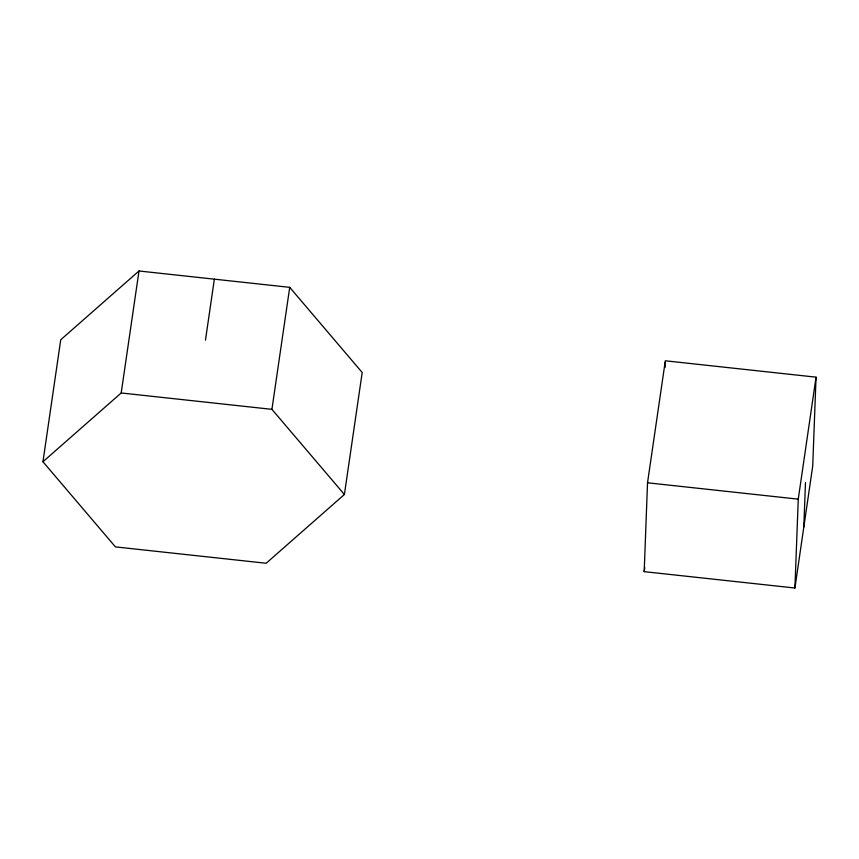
<?xml version="1.0" encoding="UTF-8"?>
<svg xmlns="http://www.w3.org/2000/svg" width="859" height="859" viewBox="0 0 859 859"><rect width="100%" height="100%" fill="white"/><g stroke="black" fill="none" stroke-linecap="round" stroke-linejoin="round"><path stroke-width="1.29" d="M644.196 571.654L647.525 482.79L665.328 360.791L816.05 377.165L812.721 466.029L794.919 588.018L644.196 571.654L644.776 567.67M665.07 367.427L665.274 362.122M794.919 588.018L798.258 499.154L816.05 377.165M803.82 527.018L805.484 482.586M42.95 461.745L60.742 339.756L138.997 270.982L289.719 287.346L362.197 372.495L344.405 494.483L266.161 563.257L115.428 546.893L42.95 461.745L121.194 392.971L138.997 270.982M205.462 340.164L214.363 279.164M344.405 494.483L271.927 409.346L289.719 287.346M121.194 392.971L271.927 409.346M647.525 482.79L798.258 499.154"/></g></svg>
